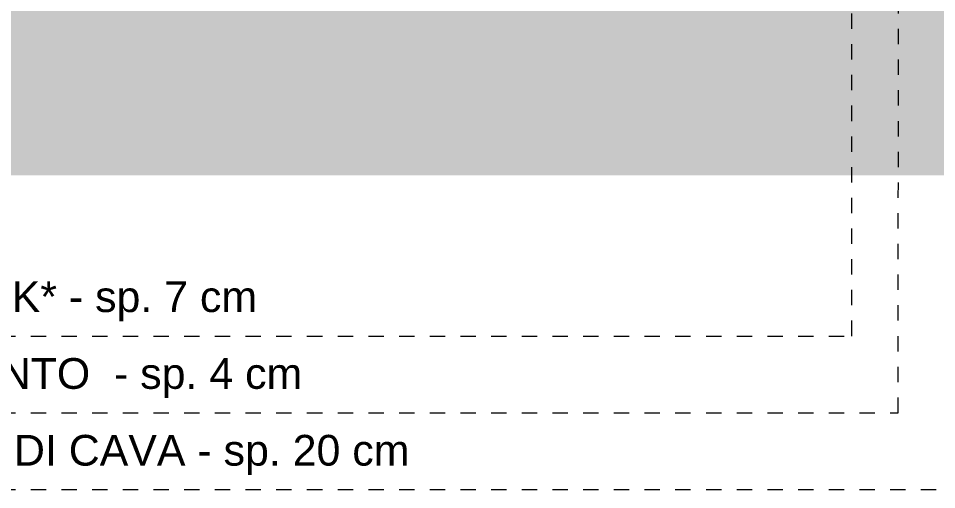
# Model space of a CAD drawing. Header units: millimetres. Extents: x -19 to 261, y -91 to 25.
# Drawn here: x 209.45 to 215.43, y -24.99 to -21.92 of the extents above; entities that cross this region are included whole.
import ezdxf

# ---------------------------------------------------------------- set-up
doc = ezdxf.new("R2010")
doc.units = ezdxf.units.MM
doc.linetypes.add('ACAD_ISO14W100_S12', pattern=[0.06, 0, -0.03, 0, -0.03])
doc.layers.add('XR$3$STANDARD_1', color=7, linetype='Continuous', lineweight=18, true_color=0x000000)
doc.styles.add('ARIAL', font='arial.ttf')

msp = doc.modelspace()

# ---------------------------------------------------------------- hatches: boundary and pattern name
at = {"layer": 'XR$3$STANDARD_1', "lineweight": 30, "true_color": 0x000000}
h = msp.add_hatch(dxfattribs=at)
h.set_pattern_fill('TRATTEGGIO_8', color=18, scale=0.1, style=0, pattern_type=2)
h.set_pattern_definition([(135, (0, 0), (-0.21213203, -0.21213203), [0.2, -0.1]), (135, (-0.10607, -0.10607), (-0.21213203, -0.21213203), [0.2, -0.1])])
h.paths.add_polyline_path([(209.3034, -21.4322), (209.3899, -21.4322), (209.3899, -21.4022), (204.284, -21.4022), (204.284, -22.9439), (240.5714, -22.9439), (240.5714, -21.2522), (239.6834, -21.2522), (238.5461, -21.2552), (238.5204, -21.2522), (237.3737, -21.2626), (235.0604, -21.2522), (233.9184, -21.2577), (231.6513, -21.2522), (230.5163, -21.2617), (229.3734, -21.2673), (228.5666, -21.261), (228.5666, -21.6578), (228.6532, -21.6578), (228.6532, -21.8678), (228.4466, -21.8678), (228.4466, -21.7822), (225.6466, -21.7822), (225.6466, -21.5622), (209.5099, -21.5622), (209.5099, -21.8565), (209.3899, -21.8565), (209.3899, -21.8522), (209.3034, -21.8522)], flags=0)

# ---------------------------------------------------------------- linework, layer by layer
at = {"layer": 'XR$3$STANDARD_1', "color": 1, "linetype": 'ACAD_ISO14W100_S12', "lineweight": 18, "true_color": 0xff0000}
for p, q in [((214.882, -23.9909), (214.882, -21.2763)), ((215.182, -24.4909), (215.1863, -21.3438)), ((206.1307, -23.9912), (214.882, -23.9909)), ((206.1307, -24.4912), (215.182, -24.4909)), ((206.1307, -24.9912), (215.482, -24.9909))]:
    msp.add_line(p, q, dxfattribs=at)

# ---------------------------------------------------------------- texts
at = {"layer": 'XR$3$STANDARD_1', "color": 18, "lineweight": 5, "true_color": 0x000000, "char_height": 0.2, "attachment_point": 7, "style": 'ARIAL'}
for s, insert, width in [('MASSELLI GREEN BLOCK* - sp. 7 cm', (206.1307, -23.8952), 10.073913), ('STRATO DI ALLETTAMENTO  - sp. 4 cm', (206.1307, -24.3952), 10.654348), ('CASSONETTO IN MISTA DI CAVA - sp. 20 cm', (206.1307, -24.8952), 12.05)]:
    msp.add_mtext(s, dxfattribs=dict(at, insert=insert, width=width))

doc.saveas('drawing.dxf')
